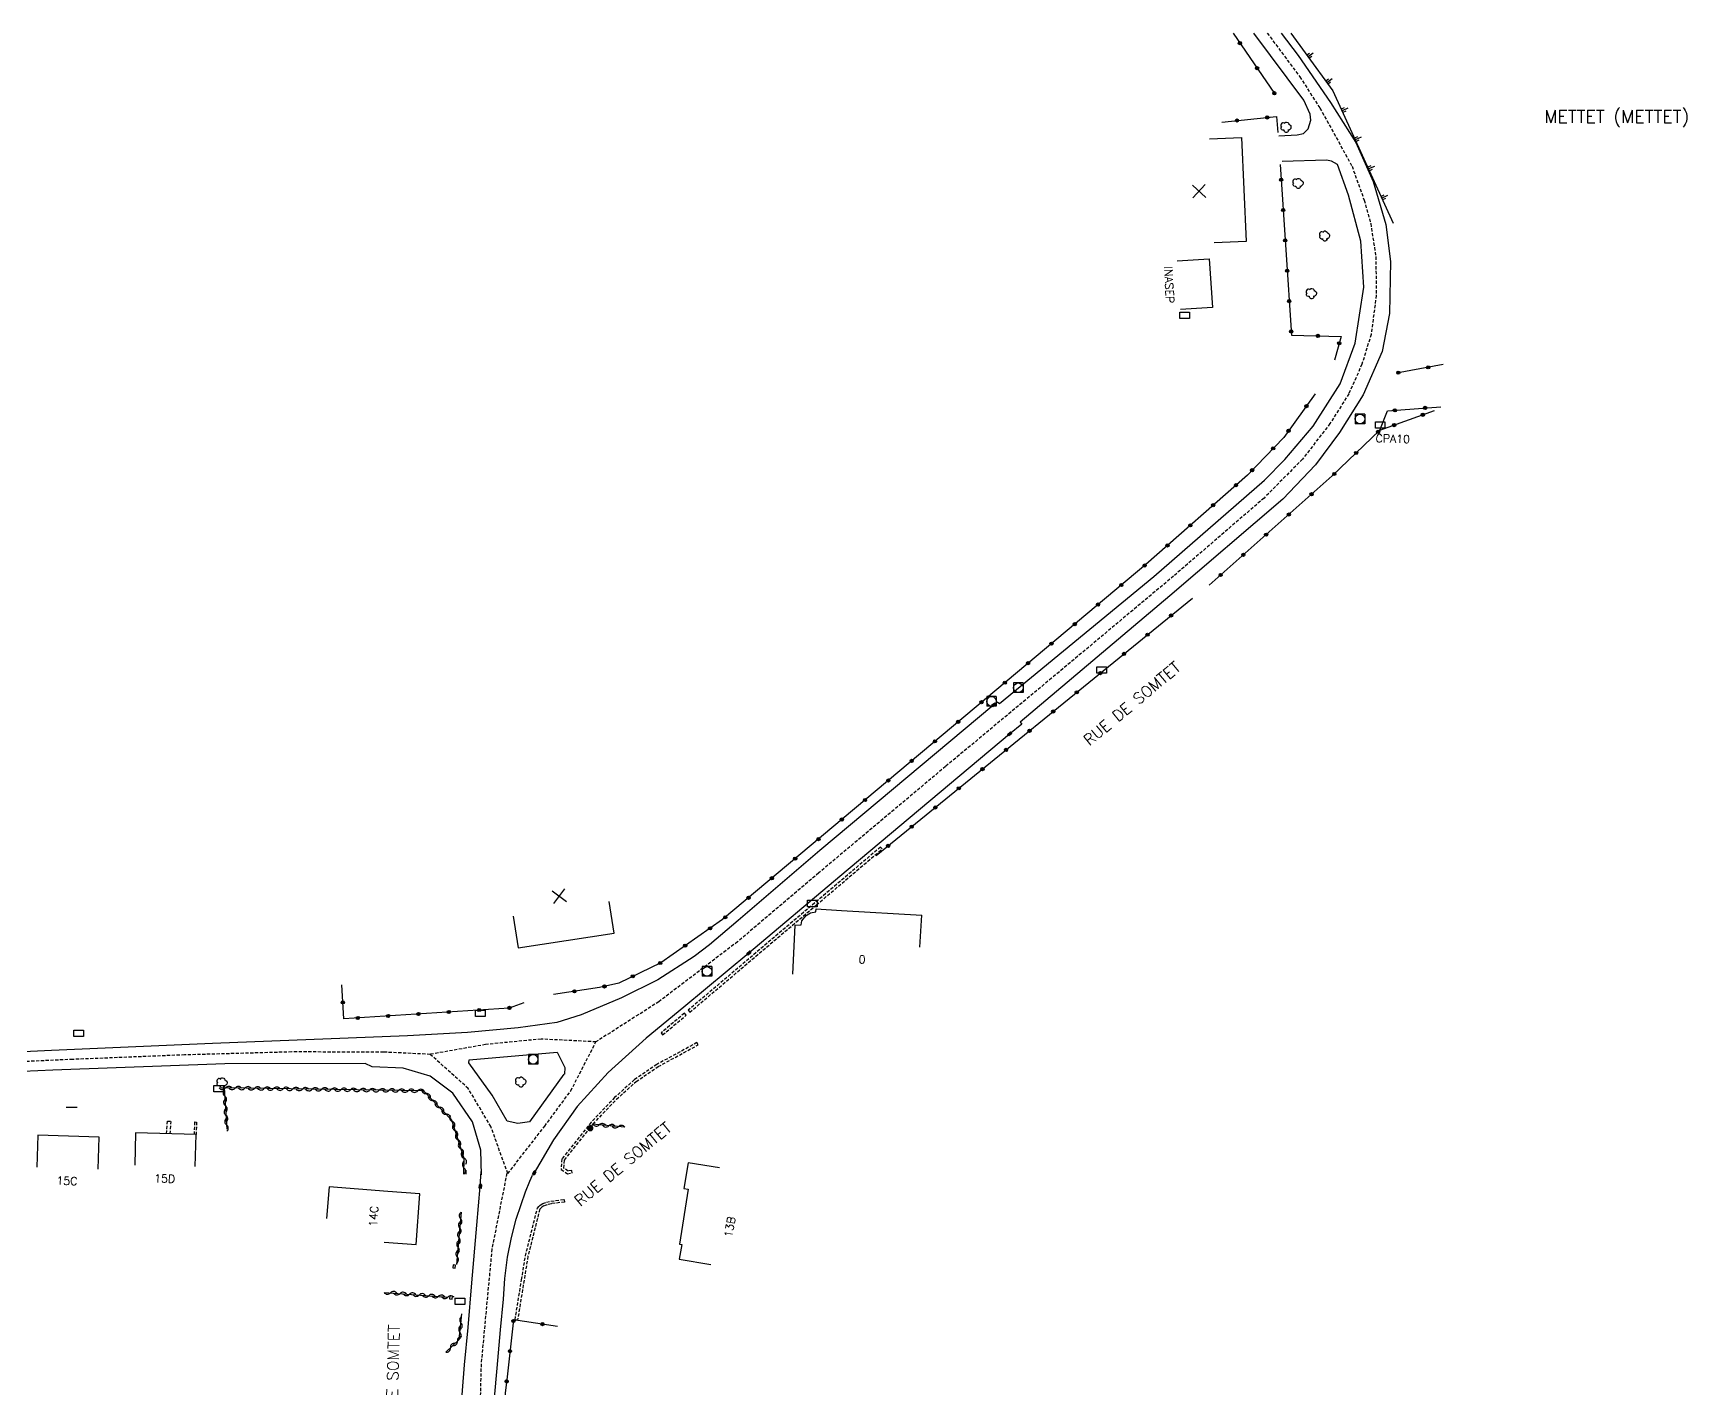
# Model space of a CAD drawing. Header units: millimetres. Extents: x 170000 to 171000, y 110000 to 111000.
# Drawn here: x 170278.9 to 170537.3, y 110788.2 to 111000 of the extents above; entities that cross this region are included whole.
import ezdxf
from ezdxf.enums import TextEntityAlignment as Align

# ---------------------------------------------------------------- set-up
doc = ezdxf.new("R2010")
doc.units = ezdxf.units.MM
doc.linetypes.add('DASHED', pattern=[0.75, 0.5, -0.25])
doc.layers.get('0').update_dxf_attribs({"linetype": 'CONTINUOUS'})
for name, color, linetype in [('W0001', 6, 'DASHED'), ('W0008', 7, 'CONTINUOUS'), ('W0100', 7, 'CONTINUOUS'), ('W0105', 7, 'CONTINUOUS'), ('W0112', 1, 'DASHED'), ('W0211', 2, 'CONTINUOUS'), ('W0300', 7, 'CONTINUOUS'), ('W0310', 3, 'CONTINUOUS'), ('W0322', 7, 'CONTINUOUS'), ('W0400', 7, 'CONTINUOUS'), ('W0420', 7, 'CONTINUOUS'), ('W0980', 7, 'CONTINUOUS'), ('W0984', 7, 'CONTINUOUS'), ('W0989', 7, 'CONTINUOUS'), ('W0991', 7, 'CONTINUOUS'), ('W1471', 7, 'CONTINUOUS'), ('W1473', 7, 'CONTINUOUS')]:
    doc.layers.add(name, color=color, linetype=linetype)
doc.styles.get("Standard").update_dxf_attribs({"font": 'romans.shx', "width": 0.85})

# ---------------------------------------------------------------- blocks, each defined once
blk = doc.blocks.new('t310o')
at = {"color": 0, "linetype": 'Continuous'}
for centre, start, end in [((-0.5, 0.38), 216.8699, 323.1304), ((0.5, -0.37), 36.8699, 143.1303)]:
    blk.add_arc(centre, 0.625, start, end, dxfattribs=at)
blk = doc.blocks.new('t211o')
at = {"color": 0, "linetype": 'Continuous'}
for p, q in [((-0.29, 0.5), (-0.29, 0)), ((0, 1), (0, 0)), ((0.29, 0.5), (0.29, 0))]:
    blk.add_line(p, q, dxfattribs=at)
blk = doc.blocks.new('t322o')
at = {"color": 0, "linetype": 'Continuous'}
for radius in [0.25, 0.15]:
    blk.add_circle((0, 0), radius, dxfattribs=at)
blk = doc.blocks.new('T1471')
at = {"color": 0, "linetype": 'Continuous', "flags": 128}
blk.add_lwpolyline([(-0.75, -0.5), (-0.75, 0.5), (0.75, 0.5), (0.75, -0.5), (-0.75, -0.5)], dxfattribs=at)
blk = doc.blocks.new('T420')
for p, q in [((0.75, 0.75), (-0.75, 0.75)), ((-0.75, 0.75), (-0.75, -0.75)), ((0.75, 0.75), (0.75, -0.75)), ((0.75, -0.75), (-0.75, -0.75))]:
    blk.add_line(p, q)
blk.add_ellipse((0, 0), major_axis=(-0.53, 0.53), ratio=1, start_param=3.926991, end_param=10.210176)
blk = doc.blocks.new('T400')
for p, q in [((-0.15, 0.3), (0.15, 0.3)), ((-0.15, -0.25), (-0.15, 0.3)), ((-0.15, 0.15), (0.15, 0.15)), ((-0.15, 0), (0.15, 0)), ((0.15, 0.3), (0.15, -0.25)), ((-0.15, -0.15), (0.15, -0.15)), ((-0.15, -0.25), (-0.15, -0.3)), ((-0.15, -0.3), (0.15, -0.3)), ((0.15, -0.3), (0.15, -0.25))]:
    blk.add_line(p, q)
blk = doc.blocks.new('T300')
for p, q in [((-0.8, 0.51), (-0.86, 0.34)), ((-0.86, 0.34), (-0.86, 0.17)), ((-0.86, 0.17), (-0.74, 0.06)), ((-0.69, 0.63), (-0.8, 0.51)), ((-0.8, -0.06), (-0.74, 0.06)), ((-0.74, 0.06), (-0.69, 0.11)), ((-0.57, 0.69), (-0.69, 0.63)), ((-0.46, 0.69), (-0.57, 0.69)), ((-0.29, 0.63), (-0.46, 0.69)), ((-0.29, 0.63), (-0.17, 0.74)), ((-0.23, 0.57), (-0.29, 0.63)), ((-0.17, 0.74), (-0.06, 0.8)), ((-0.06, 0.8), (0.06, 0.8)), ((0.06, 0.8), (0.23, 0.74)), ((0.23, 0.74), (0.34, 0.63)), ((0.34, 0.63), (0.4, 0.51)), ((0.46, 0.46), (0.34, 0.46)), ((0.4, 0.51), (0.4, 0.46)), ((0.57, 0.4), (0.46, 0.46)), ((0.57, 0.4), (0.69, 0.29)), ((0.69, 0.29), (0.74, 0.17)), ((0.74, 0.06), (0.69, -0.17)), ((0.74, 0.17), (0.74, 0.06)), ((-0.8, -0.17), (-0.8, -0.06)), ((-0.8, -0.23), (-0.8, -0.17)), ((-0.74, -0.34), (-0.8, -0.23)), ((-0.69, -0.4), (-0.74, -0.34)), ((-0.51, -0.46), (-0.69, -0.4)), ((-0.4, -0.46), (-0.51, -0.46)), ((-0.4, -0.46), (-0.34, -0.46)), ((-0.34, -0.46), (-0.34, -0.4)), ((-0.34, -0.51), (-0.34, -0.46)), ((-0.29, -0.63), (-0.34, -0.51)), ((-0.17, -0.74), (-0.29, -0.63)), ((-0.06, -0.8), (-0.17, -0.74)), ((0.06, -0.8), (-0.06, -0.8)), ((0.17, -0.74), (0.06, -0.8)), ((0.23, -0.69), (0.17, -0.74)), ((0.29, -0.46), (0.23, -0.46)), ((0.29, -0.63), (0.23, -0.69)), ((0.46, -0.4), (0.29, -0.46)), ((0.34, -0.51), (0.29, -0.63)), ((0.34, -0.51), (0.34, -0.46)), ((0.57, -0.34), (0.46, -0.4)), ((0.63, -0.29), (0.57, -0.34)), ((0.69, -0.17), (0.63, -0.29))]:
    blk.add_line(p, q)
blk = doc.blocks.new('t991o')
at = {"color": 0, "linetype": 'Continuous'}
for p, q in [((-1, 1), (1, -1)), ((-1, -1), (1, 1))]:
    blk.add_line(p, q, dxfattribs=at)
blk = doc.blocks.new('T1473')
at = {"color": 0, "linetype": 'Continuous', "const_width": 0.5, "flags": 128}
blk.add_lwpolyline([(-0.25, 0, 1), (0.25, 0, 1)], format="xyb", close=True, dxfattribs=at)

msp = doc.modelspace()

# ---------------------------------------------------------------- linework, layer by layer
at = {"layer": 'W0001'}
for points in [[(170471.7, 111000), (170476.79, 110993.17), (170479.92, 110988.29), (170484.94, 110979.21), (170486.84, 110973.9), (170487.86, 110970.25), (170488.66, 110965.09), (170488.73, 110959.02), (170487.92, 110952.93), (170486.49, 110948.27), (170484.45, 110943.65), (170481.5, 110939.01), (170477.2, 110933.44), (170471.2, 110927.37), (170457.06, 110915.17), (170438.02, 110899.24), (170421.46, 110885.45), (170401.64, 110868.81), (170388.97, 110858.07), (170376.68, 110848.71), (170366.84, 110842.43), (170358.28, 110842.87), (170349.62, 110842.02), (170340.96, 110840.48), (170333.67, 110840.83), (170319.33, 110840.86), (170302.59, 110840.39), (170285.13, 110839.69), (170270.09, 110839.02)], [(170353.08, 110821.86), (170358.84, 110829.26), (170362.92, 110834.79), (170366.84, 110842.43)], [(170353.08, 110821.86), (170350.43, 110829.2), (170346.91, 110835.15), (170340.96, 110840.48)], [(170352.93, 110821.91), (170350.59, 110810.08), (170348.91, 110792.14), (170348.59, 110779.71), (170345.77, 110752.83), (170344.43, 110737.13), (170342.74, 110717.01), (170341.16, 110698.76), (170339.91, 110683), (170338.76, 110674.33), (170337.61, 110667.94), (170335.92, 110660.76), (170334.23, 110654.09), (170332.04, 110647.81), (170330.03, 110643.08), (170327.64, 110638.56), (170325.44, 110635.09), (170323.18, 110632.19), (170319.55, 110628.33), (170314.14, 110623.46), (170306.04, 110617.31), (170287.07, 110603.44), (170261.1, 110584.88)]]:
    msp.add_lwpolyline(points, dxfattribs=at)
at = {"layer": 'W0008'}
msp.add_line((170471.26, 110930.14), (170453.97, 110915.07), dxfattribs=at)
for points in [[(170473.88, 111000), (170476.52, 110996.49), (170481.6, 110989.14), (170485.55, 110982.93), (170488.26, 110976.84), (170490.2, 110970.11), (170490.96, 110964.34), (170490.8, 110956.19), (170489.67, 110950.28), (170486.69, 110943.51), (170482.98, 110937.63), (170479.22, 110932.56), (170474.14, 110927.18), (170456.49, 110912.11), (170433.09, 110892.38), (170433.38, 110892.03), (170431.46, 110890.52), (170404.94, 110868.27), (170390.73, 110856.3), (170380.56, 110847.85), (170374.68, 110842.99), (170368.73, 110837.65), (170363.91, 110832.34), (170360.19, 110827.13), (170357.2, 110821.96)], [(170473.5, 110983.96), (170476.36, 110984.1), (170477.35, 110984.34), (170478.1, 110985.05), (170478.51, 110986.4), (170478.4, 110987.35), (170477.42, 110989.54), (170469.6, 111000)], [(170471.27, 110930.15), (170474.45, 110933.38), (170478.89, 110938.6), (170483.1, 110945.21), (170485.45, 110951.54), (170486.8, 110960.33), (170486.3, 110967.5), (170484.4, 110974.68), (170482.65, 110979.45), (170481.72, 110979.99), (170480.97, 110980.15), (170474.01, 110979.94)], [(170453.97, 110915.07), (170429.87, 110895.21), (170429.53, 110895.5), (170428.98, 110895.1), (170401.82, 110872.3), (170389.08, 110861.41), (170384.57, 110857.6), (170382.19, 110855.76)], [(170382.19, 110855.76), (170376.53, 110852.14), (170370.84, 110849.29), (170364.52, 110846.64), (170360.72, 110845.48), (170354.72, 110844.65), (170346.79, 110843.92), (170337.42, 110843.37), (170306.97, 110842.19), (170281.83, 110841.11), (170239.08, 110839.07), (170230.63, 110837.99), (170220.74, 110836.26), (170211.2, 110833.83), (170202.31, 110832.44), (170196.33, 110832.79), (170191.21, 110834.25), (170187.4, 110835.91)], [(170361.85, 110837.38), (170356.46, 110829.96), (170354.65, 110829.66), (170352.96, 110830.07), (170350.63, 110834.11), (170347.01, 110839.18), (170347.06, 110839.63), (170360.77, 110840.83), (170361.97, 110838.41), (170361.92, 110837.38)], [(170348.96, 110821.64), (170348.86, 110825.51), (170347.59, 110829.96), (170344.48, 110834.42), (170340.95, 110837.1), (170336.73, 110838.3), (170331.9, 110838.51), (170330.81, 110839.07), (170308.89, 110839.02), (170282.03, 110838.02), (170260.85, 110837.09), (170244.76, 110836.39), (170234.5, 110835.18), (170225.26, 110833.11), (170217.84, 110830.91), (170209.84, 110828.09), (170209.39, 110826.35), (170207.66, 110825.65), (170207, 110823.55), (170207.26, 110820.84), (170207.98, 110816.96)], [(170345.66, 110783.3), (170346.33, 110792), (170346.9, 110797.8), (170347.46, 110804.8), (170348.24, 110813.79), (170348.78, 110819.86), (170348.93, 110822.2)], [(170351.02, 110786.82), (170351.42, 110791.48), (170351.95, 110797.47), (170352.4, 110802.22), (170352.63, 110805.46), (170353.05, 110808.82), (170353.67, 110811.89), (170354.38, 110814.76), (170355.14, 110817.05), (170355.83, 110818.99), (170356.52, 110820.66), (170356.92, 110821.62)]]:
    msp.add_lwpolyline(points, dxfattribs=at)
at = {"layer": 'W0100'}
msp.add_line((170417.45, 110857.23), (170417.76, 110862.22), dxfattribs=at)
for points in [[(170462.7, 110983.48), (170467.7, 110983.69), (170468.39, 110967.47), (170463.39, 110967.26)], [(170457.63, 110964.42), (170462.62, 110964.76), (170463.13, 110957.16), (170458.14, 110956.83)], [(170353.93, 110862.07), (170354.68, 110857.13), (170369.67, 110859.4), (170368.92, 110864.34)], [(170397.59, 110853.02), (170397.96, 110860.64), (170398.92, 110860.73), (170398.98, 110861.33), (170399.67, 110862.19), (170400.36, 110862.59), (170401.19, 110862.72), (170401.25, 110863.21), (170405.22, 110862.97), (170417.76, 110862.22)], [(170289.07, 110822.56), (170289.24, 110827.56), (170279.68, 110827.88), (170279.51, 110822.88)], [(170304.26, 110822.95), (170304.39, 110827.95), (170294.93, 110828.2), (170294.8, 110823.2)], [(170386.16, 110822.76), (170381.23, 110823.55), (170380.58, 110819.54), (170381.25, 110819.41), (170379.88, 110810.86), (170380.27, 110810.78), (170379.87, 110808.51), (170384.8, 110807.65)], [(170334.36, 110819.07), (170325.18, 110819.8), (170324.78, 110814.82)], [(170333.78, 110811.16), (170338.76, 110810.79), (170339.35, 110818.71), (170334.36, 110819.08)]]:
    msp.add_lwpolyline(points, dxfattribs=at)
at = {"layer": 'W0105'}
msp.add_line((170284.09, 110832.25), (170285.8, 110832.24), dxfattribs=at)
at = {"layer": 'W0112'}
for p, q in [((170411.31, 110872.87), (170401.02, 110864.13)), ((170401.02, 110864.13), (170381.23, 110847.37)), ((170380.66, 110846.9), (170377.01, 110843.82)), ((170377.01, 110843.82), (170377.26, 110843.52)), ((170300.36, 110828.06), (170300.49, 110830.02)), ((170304.15, 110829.92), (170304.08, 110827.98)), ((170362.39, 110821.84), (170363.14, 110821.93)), ((170359.8, 110817.56), (170361.89, 110817.82)), ((170344.93, 110807.54), (170344.54, 110807.59)), ((170344.88, 110807.07), (170344.93, 110807.54)), ((170344.42, 110802.73), (170344.02, 110802.77)), ((170344.37, 110802.27), (170344.42, 110802.73))]:
    msp.add_line(p, q, dxfattribs=at)
for points in [[(170401.28, 110863.82), (170411.57, 110872.57), (170411.31, 110872.87)], [(170381.23, 110847.37), (170381.49, 110847.06), (170401.28, 110863.82)], [(170377.26, 110843.52), (170380.92, 110846.59), (170380.66, 110846.9)], [(170382.62, 110842.31), (170376.37, 110838.92), (170372.86, 110836.53), (170369.77, 110833.74), (170366.1, 110829.87), (170361.53, 110824.14), (170361.4, 110822.51), (170362.39, 110821.84)], [(170376.58, 110838.58), (170382.81, 110841.96), (170382.62, 110842.31)], [(170363.14, 110821.93), (170363.09, 110822.33), (170362.49, 110822.26), (170361.82, 110822.71), (170361.92, 110823.98), (170366.4, 110829.6), (170370.05, 110833.46), (170373.11, 110836.22), (170376.58, 110838.58)], [(170299.77, 110828.07), (170299.9, 110830.03), (170300.49, 110830.02)], [(170304.15, 110829.92), (170304.46, 110829.9), (170304.39, 110827.96)], [(170354.21, 110799.02), (170355.23, 110805.27), (170355.83, 110809.02), (170357.7, 110816.47), (170357.91, 110816.71), (170358.15, 110816.92), (170358.55, 110817.18), (170359.1, 110817.37), (170359.8, 110817.56)], [(170361.89, 110817.82), (170361.94, 110817.42), (170359.88, 110817.16), (170359.21, 110816.99), (170358.73, 110816.82), (170358.39, 110816.6), (170358.19, 110816.43), (170358.06, 110816.28), (170356.22, 110808.94), (170355.62, 110805.21)], [(170344.54, 110807.59), (170344.48, 110807.12), (170344.88, 110807.07)], [(170355.62, 110805.21), (170354.6, 110798.95), (170354.21, 110799.02)], [(170344.02, 110802.77), (170343.97, 110802.31), (170344.37, 110802.27)]]:
    msp.add_lwpolyline(points, dxfattribs=at)
at = {"layer": 'W0211'}
msp.add_lwpolyline([(170475.37, 111000), (170477.6, 110996.93), (170481.95, 110990.99), (170491.39, 110970.29)], dxfattribs=at)
at = {"layer": 'W0310'}
for p, q in [((170371.35, 110829.1), (170366.23, 110829.6)), ((170346.5, 110822.37), (170346.52, 110821.78)), ((170333.75, 110803.31), (170343.73, 110802.55))]:
    msp.add_line(p, q, dxfattribs=at)
for points in [[(170346.23, 110821.78), (170346.24, 110824.23), (170344.34, 110830.21), (170339.92, 110834.78), (170308.79, 110835.25), (170309.18, 110828.81)], [(170345.79, 110815.84), (170345.39, 110811.29), (170345.06, 110807.64)], [(170343.39, 110793.96), (170345.49, 110795.97), (170345.92, 110799.96)]]:
    msp.add_lwpolyline(points, dxfattribs=at)
at = {"layer": 'W0322'}
for p, q in [((170499.18, 110948.22), (170491.89, 110946.9)), ((170479.2, 110943.66), (170474.29, 110936.84)), ((170489.29, 110937.96), (170497.84, 110941.04)), ((170474.28, 110936.84), (170468.6, 110930.96)), ((170410.64, 110871.54), (170460.01, 110911.74))]:
    msp.add_line(p, q, dxfattribs=at)
for points in [[(170466.36, 111000), (170472.84, 110990.55)], [(170464.61, 110986.1), (170473.13, 110986.96), (170473.36, 110984.49)], [(170473.72, 110979.47), (170475.48, 110952.79), (170483.25, 110952.62), (170482.22, 110948.92)], [(170462.65, 110913.77), (170481.86, 110930.84), (170489.29, 110937.98), (170490.49, 110940.98), (170498.81, 110941.64)], [(170468.6, 110930.96), (170452.76, 110917.01), (170427.84, 110896.12), (170386.63, 110861.53)], [(170386.63, 110861.53), (170376.96, 110854.79), (170370.44, 110851.61), (170367.39, 110850.91), (170360.2, 110849.83)], [(170355.58, 110848.51), (170353.27, 110847.72), (170327.47, 110846.02), (170327.14, 110851.33)], [(170360.85, 110798), (170353.98, 110799.02), (170352.94, 110789.66), (170352.67, 110787.62), (170352.81, 110784.34), (170353.42, 110780.61), (170354.15, 110778.33), (170354.71, 110776.57), (170355.39, 110774.54), (170357.49, 110773.25), (170362.28, 110770.68)]]:
    msp.add_lwpolyline(points, dxfattribs=at)

# ---------------------------------------------------------------- block references
at = {"layer": 'W0211'}
for p, rotation in [((170478.07, 110996.29), 306.2098604581088), ((170481.03, 110992.25), 306.2098604581088), ((170483.38, 110987.86), 294.5297612849228), ((170485.45, 110983.32), 294.5297612849228), ((170487.53, 110978.77), 294.5297612849228), ((170489.6, 110974.22), 294.5297612849228)]:
    msp.add_blockref('t211o', p, dxfattribs=dict(at, rotation=rotation))
at = {"layer": 'W0300'}
for p in [(170474.67, 110985.28), (170476.55, 110976.51), (170480.7, 110968.29), (170478.63, 110959.3), (170308.48, 110836), (170355.15, 110836.15)]:
    msp.add_blockref('T300', p, dxfattribs=at)
at = {"layer": 'W0310'}
for p, rotation in [((170309, 110835.24), 179.1368555684503), ((170308.87, 110833.96), 273.4786075313409), ((170310.5, 110835.22), 179.1368555684503), ((170312, 110835.2), 179.1368555684503), ((170313.5, 110835.18), 179.1368555684503), ((170315, 110835.15), 179.1368555684503), ((170316.5, 110835.13), 179.1368555684503), ((170318, 110835.11), 179.1368555684503), ((170319.5, 110835.09), 179.1368555684503), ((170321, 110835.06), 179.1368555684503), ((170322.5, 110835.04), 179.1368555684503), ((170324, 110835.02), 179.1368555684503), ((170325.5, 110834.99), 179.1368555684503), ((170327, 110834.97), 179.1368555684503), ((170328.5, 110834.95), 179.1368555684503), ((170330, 110834.93), 179.1368555684503), ((170331.5, 110834.9), 179.1368555684503), ((170333, 110834.88), 179.1368555684503), ((170334.5, 110834.86), 179.1368555684503), ((170336, 110834.84), 179.1368555684503), ((170337.5, 110834.81), 179.1368555684503), ((170339, 110834.79), 179.1368555684503), ((170340.32, 110834.36), 134.114208010715), ((170308.96, 110832.46), 273.4786075313409), ((170341.37, 110833.28), 134.114208010715), ((170342.41, 110832.21), 134.114208010715), ((170309.05, 110830.96), 273.4786075313409), ((170309.14, 110829.47), 273.4786075313409), ((170343.46, 110831.13), 134.114208010715), ((170344.41, 110830), 107.5869906733996), ((170344.86, 110828.57), 107.5869906733996), ((170367.37, 110829.49), 174.4280677404186), ((170368.86, 110829.34), 174.4280677404186), ((170370.35, 110829.2), 174.4280677404186), ((170345.32, 110827.14), 107.5869906733996), ((170345.77, 110825.71), 107.5869906733996), ((170346.22, 110824.28), 107.5869906733996), ((170346.23, 110822.78), 89.64808244781159), ((170345.57, 110813.35), 264.9905046344148), ((170345.7, 110814.85), 264.9905046344148), ((170345.44, 110811.86), 264.9905046344148), ((170345.17, 110808.87), 264.7660288309613), ((170345.3, 110810.36), 264.7660288309613), ((170334.74, 110803.23), 355.6747159976957), ((170336.24, 110803.12), 355.6747159976957), ((170337.73, 110803), 355.6747159976957), ((170339.23, 110802.89), 355.6747159976957), ((170340.73, 110802.78), 355.6747159976957), ((170342.22, 110802.66), 355.6747159976957), ((170343.72, 110802.55), 355.6747159976957), ((170345.77, 110798.55), 83.87397973867272), ((170345.2, 110795.69), 43.63340953035186), ((170345.61, 110797.06), 83.87397973867272), ((170344.11, 110794.65), 43.63340953035186)]:
    msp.add_blockref('t310o', p, dxfattribs=dict(at, rotation=rotation))
at = {"layer": 'W0322'}
for p, rotation in [((170467.43, 110998.43), 304.443170098447), ((170470.12, 110994.52), 304.443170098447), ((170472.81, 110990.6), 304.443170098447), ((170471.7, 110986.82), 5.756654029284003), ((170466.97, 110986.34), 5.756654029284003), ((170473.87, 110977.1), 273.7801592297858), ((170474.19, 110972.36), 273.7801592297858), ((170474.5, 110967.62), 273.7801592297858), ((170474.81, 110962.88), 273.7801592297858), ((170475.12, 110958.14), 273.7801592297858), ((170475.44, 110953.4), 273.7801592297858), ((170479.61, 110952.7), 358.7832814170872), ((170482.95, 110951.55), 254.4885997600473), ((170492.17, 110946.95), 190.2383144865519), ((170496.84, 110947.79), 190.2383144865519), ((170477.82, 110941.73), 234.1731016375382), ((170491.62, 110941.07), 4.5350706112184), ((170495.99, 110940.38), 19.78661587773157), ((170496.36, 110941.45), 4.5350706112184), ((170475.03, 110937.88), 234.1731016375382), ((170489.02, 110937.71), 43.85136256224316), ((170491.52, 110938.77), 19.78661587773157), ((170472.63, 110935.13), 225.9657913908064), ((170485.59, 110934.42), 43.85136256224316), ((170469.33, 110931.72), 225.9657913908064), ((170482.17, 110931.13), 43.85136256224316), ((170466.82, 110929.39), 221.3821236537201), ((170478.62, 110927.97), 41.62480948642373), ((170463.25, 110926.25), 221.3821236537201), ((170475.07, 110924.81), 41.62480948642373), ((170459.69, 110923.11), 221.3821236537201), ((170456.12, 110919.97), 221.3821236537201), ((170471.52, 110921.66), 41.62480948642373), ((170467.97, 110918.5), 41.62480948642373), ((170452.56, 110916.84), 219.9636676876723), ((170464.42, 110915.35), 41.62480948642373), ((170448.92, 110913.79), 219.9636676876723), ((170445.27, 110910.74), 219.9636676876723), ((170441.64, 110907.68), 219.9636676876723), ((170456.68, 110909.03), 39.15595430326367), ((170437.99, 110904.63), 219.9636676876723), ((170453, 110906.03), 39.15595430326367), ((170434.35, 110901.58), 219.9636676876723), ((170449.32, 110903.03), 39.15595430326367), ((170445.63, 110900.03), 39.15595430326367), ((170430.71, 110898.53), 219.9636676876723), ((170441.95, 110897.03), 39.15595430326367), ((170427.07, 110895.48), 220.01214248086), ((170438.27, 110894.03), 39.15595430326367), ((170423.43, 110892.43), 220.01214248086), ((170419.8, 110889.37), 220.01214248086), ((170434.58, 110891.03), 39.15595430326367), ((170416.16, 110886.32), 220.01214248086), ((170430.9, 110888.04), 39.15595430326367), ((170427.21, 110885.04), 39.15595430326367), ((170412.52, 110883.26), 220.01214248086), ((170423.53, 110882.04), 39.15595430326367), ((170408.88, 110880.21), 220.01214248086), ((170419.85, 110879.04), 39.15595430326367), ((170405.24, 110877.15), 220.01214248086), ((170416.17, 110876.04), 39.15595430326367), ((170401.61, 110874.1), 220.01214248086), ((170397.97, 110871.05), 220.01214248086), ((170412.48, 110873.04), 39.15595430326367), ((170394.33, 110867.99), 220.01214248086), ((170390.69, 110864.94), 220.01214248086), ((170384.68, 110860.17), 214.9198684447529), ((170387.05, 110861.88), 220.01214248086), ((170380.79, 110857.46), 214.9198684447529), ((170372.61, 110852.67), 205.9684467937742), ((170376.88, 110854.75), 205.9684467937742), ((170363.48, 110850.32), 188.514103271896), ((170368.17, 110851.09), 192.9275039683563), ((170327.31, 110848.6), 93.51843393064058), ((170348.6, 110847.41), 183.7502189612775), ((170353.33, 110847.74), 198.9460753183319), ((170329.64, 110846.17), 183.7502189612775), ((170334.38, 110846.48), 183.7502189612775), ((170339.12, 110846.79), 183.7502189612775), ((170343.86, 110847.1), 183.7502189612775), ((170353.96, 110798.84), 263.6415407918149), ((170358.5, 110798.35), 171.5174798621812), ((170353.43, 110794.12), 263.6415407918149), ((170352.9, 110789.4), 262.7026681766083)]:
    msp.add_blockref('t322o', p, dxfattribs=dict(at, rotation=rotation))
at = {"layer": 'W0400'}
for p, rotation in [((170428.98, 110895.1), 306.1923040132421), ((170431.46, 110890.52), 128.216748125103), ((170390.73, 110856.3), 130.1166755669961), ((170357.2, 110821.96), 149.9714113791921), ((170348.78, 110819.86), 174.9364166259765)]:
    msp.add_blockref('T400', p, dxfattribs=dict(at, rotation=rotation))
at = {"layer": 'W0420'}
for p in [(170486.18, 110939.73), (170432.82, 110897.74), (170428.63, 110895.61), (170384.2, 110853.43), (170357.04, 110839.7)]:
    msp.add_blockref('T420', p, dxfattribs=at)
at = {"layer": 'W0991'}
for p, rotation in [((170461.05, 110975.29), 272.4294510334434), ((170361.13, 110865.19), 8.599340934365916)]:
    msp.add_blockref('t991o', p, dxfattribs=dict(at, rotation=rotation))
at = {"layer": 'W1471'}
for p in [(170458.8, 110955.91), (170489.34, 110938.79), (170445.82, 110900.53), (170400.63, 110864.04), (170348.8, 110846.91), (170286.05, 110843.78), (170307.93, 110835.12), (170345.62, 110801.89)]:
    msp.add_blockref('T1471', p, dxfattribs=at)
at = {"layer": 'W1473'}
msp.add_blockref('T1473', (170365.95, 110828.94), dxfattribs=at)

# ---------------------------------------------------------------- texts
at = {"layer": 'W0980'}
msp.add_text('METTET (METTET)', height=2, dxfattribs=at).set_placement((170526.28, 110986.84), align=Align.MIDDLE)
at = {"layer": 'W0984'}
for s, rotation, p in [('INASEP', 273.2057, (170456.39, 110960.69)), ('CPA10', 358.3198, (170491.31, 110936.65))]:
    msp.add_text(s, height=1.25, rotation=rotation, dxfattribs=at).set_placement(p, align=Align.MIDDLE)
at = {"layer": 'W0989'}
for rotation, p in [(39.9088, (170450.58, 110895.28)), (39.9088, (170371.07, 110823.35)), (88.5137, (170335.07, 110788.87))]:
    msp.add_text('RUE DE SOMTET', height=1.75, rotation=rotation, dxfattribs=at).set_placement(p, align=Align.MIDDLE)
at = {"layer": 'W0991'}
for s, height, rotation, p in [('0', 1.25, 176.5605, (170408.42, 110855.32)), ('15C', 1.25, 358.0924, (170284.22, 110820.72)), ('15D', 1.25, 358.5127, (170299.48, 110821.08)), ('14C', 1.249, 85.7581, (170332.11, 110815.18)), ('13B', 1.249, 80.2098, (170387.76, 110813.51))]:
    msp.add_text(s, height=height, rotation=rotation, dxfattribs=at).set_placement(p, align=Align.MIDDLE)

doc.saveas('drawing.dxf')
